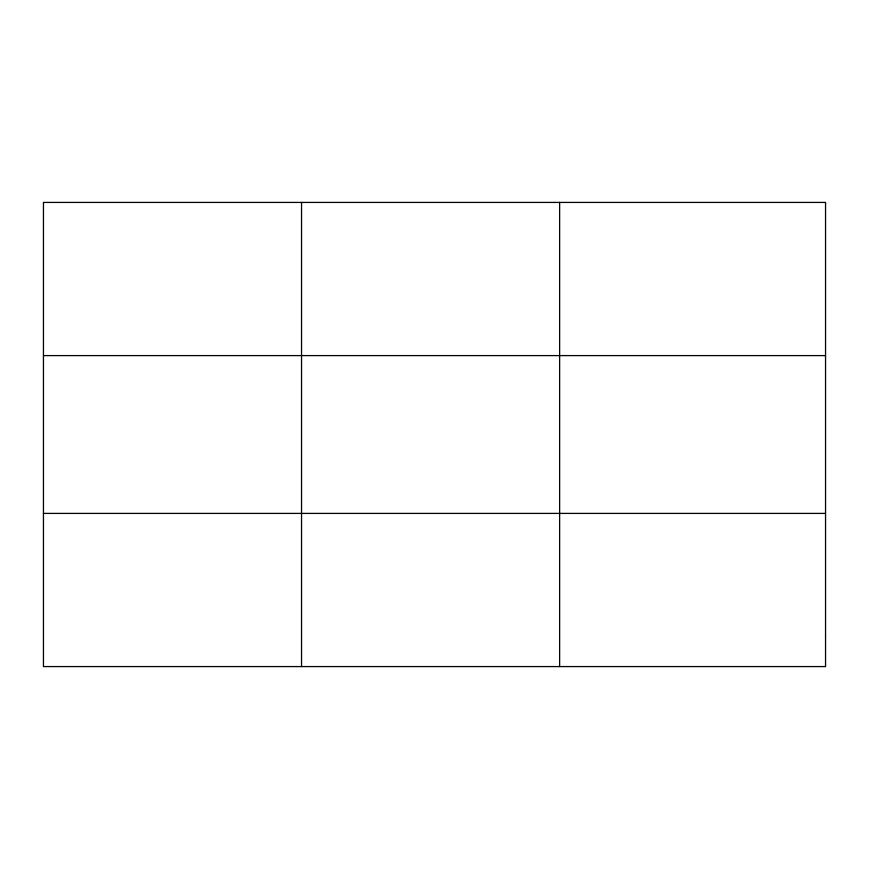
<?xml version="1.0" encoding="UTF-8"?>
<svg xmlns="http://www.w3.org/2000/svg" width="869" height="869" viewBox="0 0 869 869"><rect width="100%" height="100%" fill="white"/><g stroke="black" fill="none" stroke-linecap="round" stroke-linejoin="round"><path stroke-width="1.3" d="M301.543 666.577L301.543 202.423M559.636 666.577L559.636 202.423M43.45 355.595L825.55 355.595M43.45 513.405L825.55 513.405M825.55 635.945L825.55 666.577L43.45 666.577L43.45 202.423L825.55 202.423L825.55 635.945"/></g></svg>
